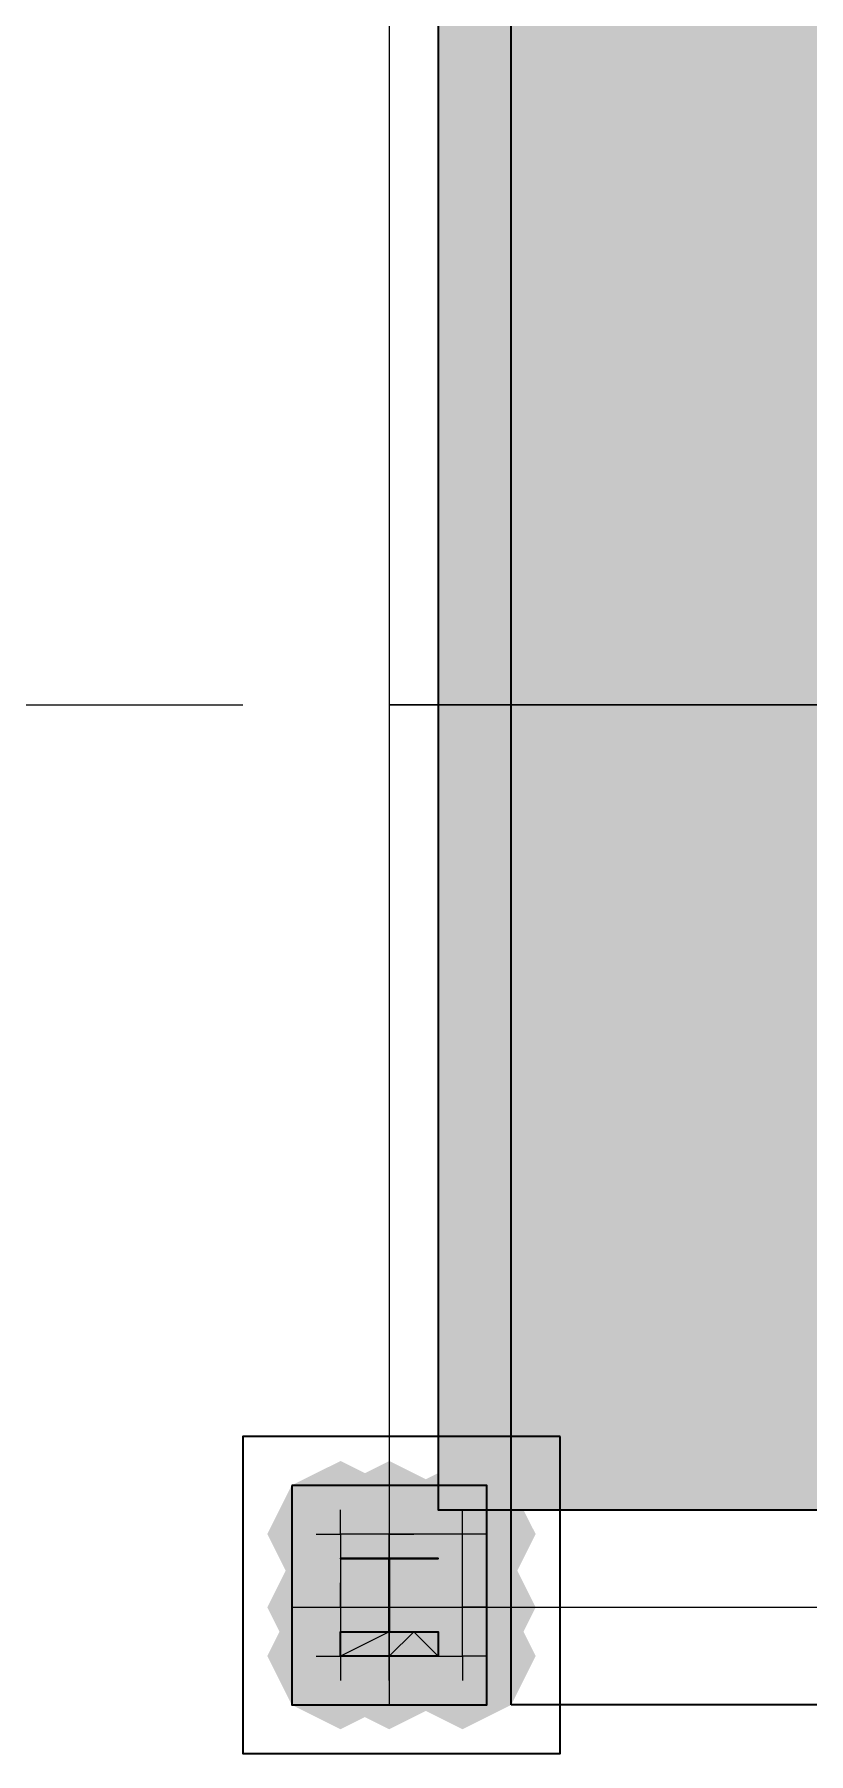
# Model space of a CAD drawing. Header units: millimetres. Extents: x 2315 to 4619, y 1334 to 1897.
# Drawn here: x 3811.866 to 3813.804, y 1532.045 to 1536.352 of the extents above; entities that cross this region are included whole.
import ezdxf

# ---------------------------------------------------------------- set-up
doc = ezdxf.new("R2010")
doc.units = ezdxf.units.MM
doc.linetypes.add('PDF_IMPORT', pattern=[1, 0.8, -0.2])
for name, color, linetype in [('PDF_中心线层', 1, 'Continuous'), ('PDF_双点划线', 6, 'Continuous'), ('PDF_粗实线层', 7, 'Continuous'), ('PDF_细实线层', 7, 'Continuous')]:
    doc.layers.add(name, color=color, linetype=linetype)

msp = doc.modelspace()

# ---------------------------------------------------------------- hatches: boundary and pattern name
at = {"layer": 'PDF_双点划线', "transparency": 33554559}
for points in [[(3812.6322, 1532.5952), (3812.5711, 1532.5952), (3812.5711, 1532.5341), (3812.6322, 1532.473), (3812.6933, 1532.5341), (3812.6933, 1532.5952)], [(3812.7543, 1532.5952), (3812.6933, 1532.5952), (3812.6933, 1532.5341), (3812.7543, 1532.473), (3812.8154, 1532.5341), (3812.8154, 1532.5952)], [(3812.8154, 1532.5952), (3812.7543, 1532.5952), (3812.7543, 1532.5341), (3812.8154, 1532.473), (3812.8765, 1532.5341), (3812.8765, 1532.5952)], [(3812.8765, 1532.5952), (3812.8154, 1532.5952), (3812.8154, 1532.5341), (3812.8765, 1532.473), (3812.9376, 1532.5341), (3812.9376, 1532.5952)], [(3812.7543, 1532.412), (3812.6933, 1532.412), (3812.6933, 1532.3509), (3812.7543, 1532.2898), (3812.8154, 1532.3509), (3812.8154, 1532.412)], [(3812.8154, 1532.412), (3812.7543, 1532.412), (3812.7543, 1532.3509), (3812.8154, 1532.2898), (3812.8765, 1532.3509), (3812.8765, 1532.412)]]:
    msp.add_hatch(color=256, dxfattribs=at).paths.add_polyline_path(points)
at = {"layer": 'PDF_粗实线层', "true_color": 0xffffff, "transparency": 33554559}
msp.add_hatch(color=7, dxfattribs=at).paths.add_polyline_path([(3814.5868, 1532.412), (3815.503, 1532.412), (3815.503, 1532.6563), (3817.763, 1532.6563), (3817.763, 1537.7871), (3812.8765, 1537.7871), (3812.8765, 1532.6563), (3814.5868, 1532.6563)])
at = {"layer": 'PDF_粗实线层', "transparency": 33554559}
for points in [[(3812.6322, 1532.7784), (3812.51, 1532.7174), (3812.4489, 1532.5952), (3812.51, 1532.473), (3812.6322, 1532.412), (3812.7543, 1532.473), (3812.8154, 1532.5952), (3812.7543, 1532.7174)], [(3812.7543, 1532.7784), (3812.6322, 1532.7174), (3812.5711, 1532.5952), (3812.6322, 1532.473), (3812.7543, 1532.412), (3812.8765, 1532.473), (3812.9376, 1532.5952), (3812.8765, 1532.7174)], [(3812.9376, 1532.7784), (3812.8154, 1532.7174), (3812.7543, 1532.5952), (3812.8154, 1532.473), (3812.9376, 1532.412), (3813.0597, 1532.473), (3813.1208, 1532.5952), (3813.0597, 1532.7174)], [(3812.6322, 1532.5952), (3812.51, 1532.5341), (3812.4489, 1532.412), (3812.51, 1532.2898), (3812.6322, 1532.2287), (3812.7543, 1532.2898), (3812.8154, 1532.412), (3812.7543, 1532.5341)], [(3812.7543, 1532.5952), (3812.6322, 1532.5341), (3812.5711, 1532.412), (3812.6322, 1532.2898), (3812.7543, 1532.2287), (3812.8765, 1532.2898), (3812.9376, 1532.412), (3812.8765, 1532.5341)], [(3812.9376, 1532.5952), (3812.8154, 1532.5341), (3812.7543, 1532.412), (3812.8154, 1532.2898), (3812.9376, 1532.2287), (3813.0597, 1532.2898), (3813.1208, 1532.412), (3813.0597, 1532.5341)], [(3812.6322, 1532.473), (3812.51, 1532.412), (3812.4489, 1532.2898), (3812.51, 1532.1676), (3812.6322, 1532.1065), (3812.7543, 1532.1676), (3812.8154, 1532.2898), (3812.7543, 1532.412)], [(3812.7543, 1532.473), (3812.6322, 1532.412), (3812.5711, 1532.2898), (3812.6322, 1532.1676), (3812.7543, 1532.1065), (3812.8765, 1532.1676), (3812.9376, 1532.2898), (3812.8765, 1532.412)], [(3812.9376, 1532.473), (3812.8154, 1532.412), (3812.7543, 1532.2898), (3812.8154, 1532.1676), (3812.9376, 1532.1065), (3813.0597, 1532.1676), (3813.1208, 1532.2898), (3813.0597, 1532.412)]]:
    msp.add_hatch(color=256, dxfattribs=at).paths.add_polyline_path(points)
at = {"layer": 'PDF_细实线层', "true_color": 0x005cb8, "transparency": 33554559}
msp.add_hatch(color=152, dxfattribs=at).paths.add_polyline_path([(3812.8765, 1532.7174), (3812.8154, 1532.7174), (3812.8154, 1532.6563), (3812.8765, 1532.5952), (3812.9376, 1532.6563), (3812.9376, 1532.7174)])

# ---------------------------------------------------------------- linework, layer by layer
at = {"layer": 'PDF_中心线层', "color": 5, "linetype": 'PDF_IMPORT', "lineweight": 18, "ltscale": 14.048656}
msp.add_lwpolyline([(3773.0516, 1534.672), (3843.0506, 1534.672), (3843.0506, 1561.6698), (3773.0516, 1561.6698), (3773.0516, 1534.672)], dxfattribs=at)
at = {"layer": 'PDF_中心线层', "lineweight": 18}
for points in [[(3817.2743, 1536.932), (3812.7543, 1536.932), (3812.7543, 1532.412), (3817.2743, 1532.412)], [(3812.6322, 1532.2898), (3812.9376, 1532.2898), (3812.9376, 1532.5952), (3812.6322, 1532.5952)]]:
    msp.add_lwpolyline(points, close=True, dxfattribs=at)
for points in [[(3817.8241, 1534.672), (3812.7543, 1534.672), (3817.2743, 1534.672)], [(3812.7543, 1532.7174), (3812.7543, 1532.1676)], [(3812.5711, 1532.5952), (3812.6322, 1532.5952), (3812.6322, 1532.6563)], [(3812.7543, 1532.6563), (3812.7543, 1532.5952), (3812.8154, 1532.5952)], [(3812.9987, 1532.5952), (3812.9376, 1532.5952), (3812.9376, 1532.6563)], [(3812.5711, 1532.412), (3812.6322, 1532.412), (3812.6322, 1532.473)], [(3812.9987, 1532.412), (3812.9376, 1532.412), (3812.9376, 1532.473)], [(3812.51, 1532.412), (3813.0597, 1532.412)], [(3812.5711, 1532.2898), (3812.6322, 1532.2898), (3812.6322, 1532.2287)], [(3812.7543, 1532.2287), (3812.7543, 1532.2898), (3812.8154, 1532.2898)], [(3812.9987, 1532.2898), (3812.9376, 1532.2898), (3812.9376, 1532.2287)]]:
    msp.add_lwpolyline(points, dxfattribs=at)
at = {"layer": 'PDF_双点划线', "lineweight": 18}
for points in [[(3812.7543, 1532.2898), (3812.7543, 1532.5952)], [(3812.8154, 1532.3509), (3812.8765, 1532.3509), (3812.8765, 1532.2898), (3812.7543, 1532.2898), (3812.6322, 1532.2898), (3812.6322, 1532.3509), (3812.7543, 1532.3509), (3812.7543, 1532.5341), (3812.6322, 1532.5341), (3812.7543, 1532.5341), (3812.7543, 1532.3509)], [(3812.8154, 1532.5341), (3812.8765, 1532.5341), (3812.7543, 1532.5341)]]:
    msp.add_lwpolyline(points, dxfattribs=at)
at = {"layer": 'PDF_粗实线层', "lineweight": 35}
for points in [[(3816.1138, 1537.7871), (3815.0143, 1537.7871), (3813.976, 1537.7871), (3812.8765, 1537.7871), (3812.8765, 1534.672), (3812.8765, 1532.6563), (3813.976, 1532.6563), (3814.5868, 1532.6563), (3814.5868, 1532.412), (3815.0143, 1532.412), (3815.503, 1532.412), (3815.503, 1532.6563), (3815.5641, 1532.6563), (3816.1138, 1532.6563), (3817.763, 1532.6563), (3817.763, 1534.672), (3817.763, 1537.7871)], [(3812.51, 1532.7174), (3812.51, 1532.1676), (3812.9987, 1532.1676), (3812.9987, 1532.7174)], [(3812.7543, 1532.3509), (3812.7543, 1532.5341), (3812.6322, 1532.5341), (3812.7543, 1532.5341), (3812.8765, 1532.5341), (3812.8154, 1532.5341), (3812.7543, 1532.5341), (3812.7543, 1532.473), (3812.7543, 1532.3509), (3812.8154, 1532.3509), (3812.8765, 1532.3509), (3812.8765, 1532.2898), (3812.7543, 1532.2898), (3812.6322, 1532.2898), (3812.6322, 1532.3509)]]:
    msp.add_lwpolyline(points, close=True, dxfattribs=at)
at = {"layer": 'PDF_粗实线层', "color": 251, "lineweight": 35, "true_color": 0x545454}
msp.add_lwpolyline([(3813.0597, 1532.1676), (3813.0597, 1537.1763), (3818.0073, 1537.1763), (3818.0073, 1532.1676)], close=True, dxfattribs=at)
at = {"layer": 'PDF_粗实线层', "color": 8, "lineweight": 35, "true_color": 0x808080}
msp.add_lwpolyline([(3813.1819, 1532.8395), (3812.3879, 1532.8395), (3812.3879, 1532.0455), (3813.1819, 1532.0455)], close=True, dxfattribs=at)
at = {"layer": 'PDF_粗实线层', "color": 7, "lineweight": 0, "true_color": 0xffffff}
for points in [[(3813.976, 1532.6563), (3817.763, 1532.6563), (3812.8765, 1532.6563), (3817.763, 1532.6563), (3812.8765, 1532.6563), (3817.763, 1532.6563), (3812.8765, 1532.6563), (3817.763, 1532.6563), (3812.8765, 1532.6563), (3817.763, 1532.6563), (3812.8765, 1532.6563), (3817.763, 1532.6563), (3812.8765, 1532.6563), (3817.763, 1532.6563), (3814.5868, 1532.6563), (3815.5641, 1532.6563)], [(3812.7543, 1532.5341), (3812.8154, 1532.5341), (3812.8765, 1532.5341), (3812.8154, 1532.5341), (3812.7543, 1532.5341), (3812.8154, 1532.5341), (3812.7543, 1532.5341), (3812.7543, 1532.3509), (3812.7543, 1532.2898), (3812.7543, 1532.5341), (3812.7543, 1532.473)], [(3812.7543, 1532.5341), (3812.7543, 1532.5341)], [(3812.7543, 1532.5341), (3812.7543, 1532.5341)], [(3812.7543, 1532.2898), (3812.8154, 1532.3509), (3812.7543, 1532.2898), (3812.8154, 1532.3509), (3812.7543, 1532.2898), (3812.7543, 1532.3509)], [(3812.8154, 1532.3509), (3812.8765, 1532.2898), (3812.8154, 1532.2898)]]:
    msp.add_lwpolyline(points, dxfattribs=at)
msp.add_lwpolyline([(3812.6322, 1532.2898), (3812.7543, 1532.2898), (3812.7543, 1532.3509), (3812.7543, 1532.2898), (3812.7543, 1532.3509), (3812.7543, 1532.2898), (3812.7543, 1532.3509), (3812.7543, 1532.2898), (3812.7543, 1532.5341), (3812.6322, 1532.5341), (3812.7543, 1532.5341), (3812.7543, 1532.3509)], close=True, dxfattribs=at)
at = {"layer": 'PDF_细实线层', "color": 152, "lineweight": 18, "true_color": 0x005cb8}
msp.add_lwpolyline([(3817.763, 1532.6563), (3817.763, 1537.7871), (3812.8765, 1537.7871), (3812.8765, 1532.6563)], close=True, dxfattribs=at)

doc.saveas('drawing.dxf')
